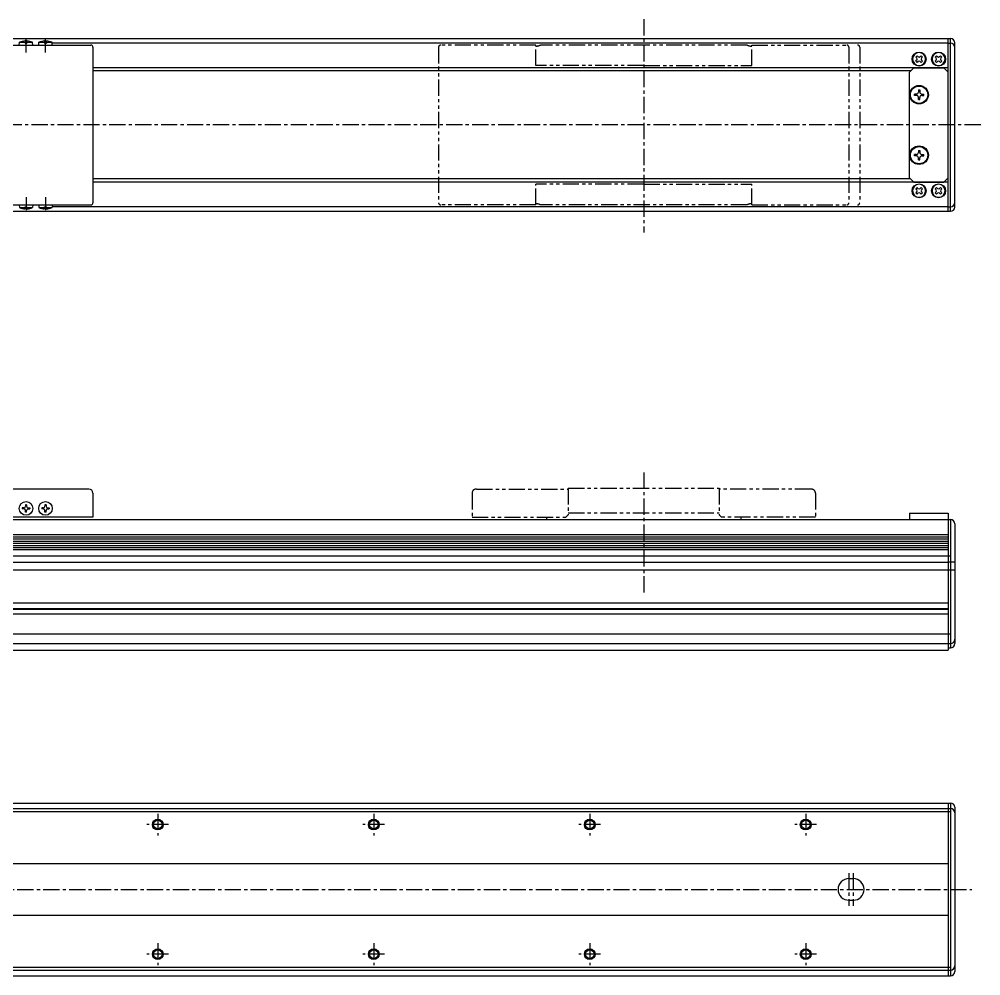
# Model space of a CAD drawing. Extents: x -805 to 122, y -168 to 306.
# Drawn here: x -323.1 to 122.1, y -137.2 to 305.8 of the extents above; entities that cross this region are included whole.
import ezdxf

# ---------------------------------------------------------------- set-up
doc = ezdxf.new("R2010")
doc.units = 0
for name, pattern in [('CENTER', [12, 7.5, -1.5, 1.5, -1.5]), ('CONTINOUS', [0]), ('PHANTOM', [15, 7.5, -1.5, 1.5, -1.5, 1.5, -1.5])]:
    doc.linetypes.add(name, pattern=pattern)
doc.layers.get('0').update_dxf_attribs({"linetype": 'CONTINUOUS'})
doc.layers.add('CENTER', color=1, linetype='CENTER')

msp = doc.modelspace()

# ---------------------------------------------------------------- linework, layer by layer
at = {"color": 7, "linetype": 'CONTINOUS'}
for p, q in [((-626.95, 296.81), (108.05, 296.81)), ((-323.1, 293.81), (-322.99, 295.11)), ((-322.99, 295.11), (-320.35, 295.11)), ((-320.35, 295.7), (-320.35, 294.71)), ((-320.35, 294.71), (-319.55, 294.71)), ((-319.55, 295.7), (-319.55, 294.71)), ((-319.55, 295.11), (-316.91, 295.11)), ((-316.8, 293.81), (-316.91, 295.11)), ((-314.1, 293.81), (-313.99, 295.11)), ((-313.99, 295.11), (-311.35, 295.11)), ((-311.35, 295.7), (-311.35, 294.71)), ((-311.35, 294.71), (-310.55, 294.71)), ((-310.55, 295.7), (-310.55, 294.71)), ((-310.55, 295.11), (-307.91, 295.11)), ((-307.8, 293.81), (-307.91, 295.11)), ((107.05, 294.73), (-307.8, 294.73)), ((107.05, 216.81), (107.05, 296.81)), ((107.05, 294.73), (108.05, 294.73)), ((108.05, 216.81), (108.05, 296.81)), ((110.05, 218.81), (110.05, 294.81)), ((-333.95, 293.81), (-289.95, 293.81)), ((-288.95, 292.81), (-288.95, 220.81)), ((92.01, 288.24), (92.61, 288.84)), ((92.42, 287.83), (92.01, 288.24)), ((92.01, 286.37), (92.42, 286.78)), ((92.61, 285.77), (92.01, 286.37)), ((92.61, 288.84), (93.03, 288.43)), ((93.03, 286.18), (92.61, 285.77)), ((94.07, 288.43), (94.49, 288.84)), ((94.49, 285.77), (94.07, 286.18)), ((94.49, 288.84), (95.09, 288.24)), ((95.09, 286.37), (94.49, 285.77)), ((95.09, 288.24), (94.68, 287.83)), ((94.68, 286.78), (95.09, 286.37)), ((101.01, 288.24), (101.61, 288.84)), ((101.42, 287.83), (101.01, 288.24)), ((101.01, 286.37), (101.42, 286.78)), ((101.61, 285.77), (101.01, 286.37)), ((101.61, 288.84), (102.03, 288.43)), ((102.03, 286.18), (101.61, 285.77)), ((103.07, 288.43), (103.49, 288.84)), ((103.49, 285.77), (103.07, 286.18)), ((103.49, 288.84), (104.09, 288.24)), ((104.09, 286.37), (103.49, 285.77)), ((104.09, 288.24), (103.68, 287.83)), ((103.68, 286.78), (104.09, 286.37)), ((107.05, 283.31), (-288.95, 283.31)), ((89.55, 281.81), (-288.95, 281.81)), ((89.05, 281.31), (91.05, 283.31)), ((89.05, 232.31), (89.05, 281.31)), ((91.05, 283.31), (105.05, 283.31)), ((107.05, 281.31), (105.05, 283.31)), ((107.05, 232.31), (107.05, 281.31)), ((93.24, 273.01), (93.24, 272.06)), ((93.24, 273.01), (93.86, 273.01)), ((93.86, 273.01), (93.86, 272.06)), ((91.35, 270.49), (91.35, 271.12)), ((92.3, 271.12), (91.35, 271.12)), ((92.3, 270.49), (91.35, 270.49)), ((93.24, 268.61), (93.24, 269.55)), ((93.24, 268.61), (93.86, 268.61)), ((93.86, 268.61), (93.86, 269.55)), ((94.8, 271.12), (95.75, 271.12)), ((94.8, 270.49), (95.75, 270.49)), ((95.75, 270.49), (95.75, 271.12)), ((93.24, 245.01), (93.24, 244.06)), ((93.24, 245.01), (93.86, 245.01)), ((93.86, 245.01), (93.86, 244.06)), ((91.35, 242.49), (91.35, 243.12)), ((92.3, 243.12), (91.35, 243.12)), ((92.3, 242.49), (91.35, 242.49)), ((93.24, 240.61), (93.24, 241.55)), ((93.24, 240.61), (93.86, 240.61)), ((93.86, 240.61), (93.86, 241.55)), ((94.8, 243.12), (95.75, 243.12)), ((94.8, 242.49), (95.75, 242.49)), ((95.75, 242.49), (95.75, 243.12)), ((89.55, 231.81), (-288.95, 231.81)), ((91.05, 230.31), (89.05, 232.31)), ((105.05, 230.31), (107.05, 232.31)), ((107.05, 230.31), (-288.95, 230.31)), ((91.05, 230.31), (105.05, 230.31)), ((92.61, 227.84), (92.01, 227.24)), ((92.01, 227.24), (92.42, 226.83)), ((93.03, 227.43), (92.61, 227.84)), ((94.49, 227.84), (94.07, 227.43)), ((95.09, 227.24), (94.49, 227.84)), ((94.68, 226.83), (95.09, 227.24)), ((101.61, 227.84), (101.01, 227.24)), ((101.01, 227.24), (101.42, 226.83)), ((102.03, 227.43), (101.61, 227.84)), ((103.49, 227.84), (103.07, 227.43)), ((104.09, 227.24), (103.49, 227.84)), ((103.68, 226.83), (104.09, 227.24)), ((92.42, 225.78), (92.01, 225.37)), ((92.01, 225.37), (92.61, 224.77)), ((92.61, 224.77), (93.03, 225.18)), ((94.07, 225.18), (94.49, 224.77)), ((94.49, 224.77), (95.09, 225.37)), ((95.09, 225.37), (94.68, 225.78)), ((101.42, 225.78), (101.01, 225.37)), ((101.01, 225.37), (101.61, 224.77)), ((101.61, 224.77), (102.03, 225.18)), ((103.07, 225.18), (103.49, 224.77)), ((103.49, 224.77), (104.09, 225.37)), ((104.09, 225.37), (103.68, 225.78)), ((-333.95, 219.81), (-289.95, 219.81)), ((-323.1, 219.81), (-322.99, 218.51)), ((-322.99, 218.51), (-320.35, 218.51)), ((-320.35, 217.92), (-320.35, 218.91)), ((-320.35, 218.91), (-319.55, 218.91)), ((-319.55, 217.92), (-319.55, 218.91)), ((-319.55, 218.51), (-316.91, 218.51)), ((-316.8, 219.81), (-316.91, 218.51)), ((-314.1, 219.81), (-313.99, 218.51)), ((-313.99, 218.51), (-311.35, 218.51)), ((-311.35, 218.91), (-310.55, 218.91)), ((-311.35, 217.92), (-311.35, 218.91)), ((-310.55, 217.92), (-310.55, 218.91)), ((-310.55, 218.51), (-307.91, 218.51)), ((-307.8, 219.81), (-307.91, 218.51)), ((107.05, 218.88), (-307.8, 218.88)), ((107.05, 218.88), (108.05, 218.88)), ((-626.95, 216.81), (108.05, 216.81)), ((-290.95, 88.23), (-333.95, 88.23)), ((-288.95, 86.23), (-288.95, 75.23)), ((-320.2, 80.98), (-320.2, 80.23)), ((-319.7, 80.98), (-320.2, 80.98)), ((-319.7, 80.98), (-319.7, 80.23)), ((-311.2, 80.98), (-311.2, 80.23)), ((-310.7, 80.98), (-311.2, 80.98)), ((-310.7, 80.98), (-310.7, 80.23)), ((-320.95, 79.48), (-321.7, 79.48)), ((-321.7, 79.48), (-321.7, 78.98)), ((-320.95, 78.98), (-321.7, 78.98)), ((-320.2, 77.48), (-320.2, 78.23)), ((-319.7, 77.48), (-320.2, 77.48)), ((-319.7, 77.48), (-319.7, 78.23)), ((-318.95, 79.48), (-318.2, 79.48)), ((-318.95, 78.98), (-318.2, 78.98)), ((-318.2, 79.48), (-318.2, 78.98)), ((-311.95, 79.48), (-312.7, 79.48)), ((-312.7, 79.48), (-312.7, 78.98)), ((-311.95, 78.98), (-312.7, 78.98)), ((-311.2, 77.48), (-311.2, 78.23)), ((-310.7, 77.48), (-311.2, 77.48)), ((-310.7, 77.48), (-310.7, 78.23)), ((-309.95, 79.48), (-309.2, 79.48)), ((-309.95, 78.98), (-309.2, 78.98)), ((-309.2, 79.48), (-309.2, 78.98)), ((89.05, 77.03), (107.05, 77.03)), ((89.05, 77.03), (89.05, 74.13)), ((107.05, 77.03), (107.05, 74.13)), ((-626.95, 74.13), (108.05, 74.13)), ((-288.95, 75.23), (-332.95, 75.23)), ((107.05, 74.13), (107.05, 13.63)), ((108.05, 74.13), (108.05, 14.63)), ((110.05, 72.13), (110.05, 16.63)), ((-625.95, 67.11), (107.05, 67.11)), ((-625.95, 66.11), (107.05, 66.11)), ((-625.95, 65.12), (107.05, 65.12)), ((-625.95, 64.13), (107.05, 64.13)), ((-625.95, 63.14), (107.05, 63.14)), ((-625.95, 62.14), (107.05, 62.14)), ((-625.95, 61.15), (107.05, 61.15)), ((-625.95, 60.16), (107.05, 60.16)), ((-626.95, 57.24), (108.05, 57.24)), ((-625.95, 54.38), (107.05, 54.38)), ((107.05, 54.53), (110.05, 54.53)), ((-625.95, 50.88), (107.05, 50.88)), ((107.05, 50.73), (110.05, 50.73)), ((-628.95, 35.46), (107.05, 35.46)), ((-625.95, 32.93), (107.05, 32.93)), ((-625.95, 32.63), (107.05, 32.63)), ((-628.95, 30.39), (107.05, 30.39)), ((-626.95, 21.13), (108.05, 21.13)), ((-626.95, 16.63), (108.05, 16.63)), ((-625.95, 13.63), (107.05, 13.63)), ((107.05, 14.63), (108.05, 14.63)), ((-626.95, -57.16), (108.05, -57.16)), ((107.05, -57.16), (107.05, -137.16)), ((108.05, -57.16), (108.05, -137.16)), ((-626.95, -59.76), (108.05, -59.76)), ((-626.95, -61.16), (108.05, -61.16)), ((110.05, -59.16), (110.05, -135.16)), ((-625.95, -85.16), (107.05, -85.16)), ((61.05, -92.16), (63.05, -92.16)), ((61.05, -102.16), (63.05, -102.16)), ((-625.95, -109.16), (107.05, -109.16)), ((-626.95, -133.16), (108.05, -133.16)), ((-626.95, -134.56), (108.05, -134.56)), ((-626.95, -137.16), (108.05, -137.16))]:
    msp.add_line(p, q, dxfattribs=at)
at = {"color": 3, "linetype": 'PHANTOM'}
for p, q in [((-128.95, 292.81), (-128.95, 220.81)), ((-83.95, 293.81), (-127.95, 293.81)), ((-83.95, 284.31), (-83.95, 293.81)), ((13.87, 293.81), (-81.77, 293.81)), ((16.05, 293.81), (60.05, 293.81)), ((16.05, 284.31), (16.05, 293.81)), ((61.05, 292.81), (61.05, 220.81)), ((66.05, 292.81), (66.05, 220.81)), ((-33.95, 284.31), (-83.95, 284.31)), ((-33.95, 284.31), (16.05, 284.31)), ((-33.95, 229.31), (-83.95, 229.31)), ((-83.95, 219.81), (-83.95, 229.31)), ((-33.95, 229.31), (16.05, 229.31)), ((16.05, 219.81), (16.05, 229.31)), ((-83.95, 219.81), (-127.95, 219.81)), ((13.87, 219.81), (-81.77, 219.81)), ((16.05, 219.81), (60.05, 219.81)), ((-113.45, 86.23), (-113.45, 75.23)), ((-111.45, 88.23), (-68.95, 88.23)), ((-68.95, 88.63), (1.05, 88.63)), ((-68.95, 88.63), (-68.95, 76.23)), ((1.05, 88.63), (1.05, 76.23)), ((43.55, 88.23), (1.05, 88.23)), ((45.55, 86.23), (45.55, 75.23)), ((-69.95, 75.23), (-68.95, 76.23)), ((-68.95, 77.16), (1.05, 77.16)), ((2.05, 75.23), (1.05, 76.23)), ((-113.45, 75.23), (-69.95, 75.23)), ((-78.95, 75.23), (-78.95, 74.13)), ((45.55, 75.23), (2.05, 75.23)), ((11.05, 75.23), (11.05, 74.13))]:
    msp.add_line(p, q, dxfattribs=at)
at = {"color": 7, "linetype": 'CONTINOUS'}
for centre, radius in [((93.55, 287.31), 3.25), ((102.55, 287.31), 3.25), ((93.55, 270.81), 4.3), ((93.55, 270.81), 4), ((93.55, 242.81), 4.3), ((93.55, 242.81), 4), ((93.55, 226.31), 3.25), ((102.55, 226.31), 3.25), ((-319.95, 79.23), 3.15), ((-310.95, 79.23), 3.15), ((-258.95, -67.16), 2.5), ((-258.95, -67.16), 2), ((-158.95, -67.16), 2.5), ((-158.95, -67.16), 2), ((-58.95, -67.16), 2.5), ((-58.95, -67.16), 2), ((41.05, -67.16), 2.5), ((41.05, -67.16), 2), ((-258.95, -127.16), 2.5), ((-258.95, -127.16), 2), ((-158.95, -127.16), 2.5), ((-158.95, -127.16), 2), ((-58.95, -127.16), 2.5), ((-58.95, -127.16), 2), ((41.05, -127.16), 2.5), ((41.05, -127.16), 2)]:
    msp.add_circle(centre, radius, dxfattribs=at)
for centre, radius, start, end in [((-319.95, 287.72), 7.98, 92.8723, 112.3565), ((-319.95, 287.72), 7.98, 67.6435, 87.1277), ((-310.95, 287.72), 7.98, 92.8723, 112.3565), ((-310.95, 287.72), 7.98, 67.6435, 87.1277), ((108.05, 294.81), 2, 0, 90), ((108.05, 292.73), 2, 0, 90), ((-289.95, 292.81), 1, 0, 90), ((93.55, 287.31), 3, 0.0003, 0), ((102.55, 287.31), 3, 0.0003, 0), ((91.9, 287.31), 0.742, 315, 44.9999), ((93.55, 288.95), 0.742, 225, 315), ((93.55, 285.66), 0.742, 45, 134.9999), ((95.2, 287.31), 0.742, 135, 224.9999), ((100.9, 287.31), 0.742, 315, 44.9999), ((102.55, 288.95), 0.742, 225, 315), ((102.55, 285.66), 0.742, 45, 134.9999), ((104.2, 287.31), 0.742, 135, 224.9999), ((92.3, 272.06), 0.94, 270, 0), ((94.8, 272.06), 0.94, 180, 270), ((92.3, 269.55), 0.94, 0, 90.0001), ((94.8, 269.55), 0.94, 90, 180), ((92.3, 244.06), 0.94, 270, 0), ((92.3, 241.55), 0.94, 0, 90.0001), ((94.8, 244.06), 0.94, 180, 270), ((94.8, 241.55), 0.94, 90, 180), ((93.55, 226.31), 3, 0, 359.9997), ((93.55, 227.95), 0.742, 225.0001, 315), ((102.55, 226.31), 3, 0, 359.9997), ((102.55, 227.95), 0.742, 225.0001, 315), ((91.9, 226.31), 0.742, 315.0001, 45), ((93.55, 224.66), 0.742, 45, 135), ((95.2, 226.31), 0.742, 135.0001, 225), ((100.9, 226.31), 0.742, 315.0001, 45), ((102.55, 224.66), 0.742, 45, 135), ((104.2, 226.31), 0.742, 135.0001, 225), ((-319.95, 225.89), 7.98, 247.6435, 267.1277), ((-319.95, 225.89), 7.98, 272.8723, 292.3565), ((-310.95, 225.89), 7.98, 247.6435, 267.1277), ((-310.95, 225.89), 7.98, 272.8723, 292.3565), ((-289.95, 220.81), 1, 270, 0), ((108.05, 220.88), 2, 270, 0), ((108.05, 218.81), 2, 270, 0), ((-290.95, 86.23), 2, 0, 90), ((-320.95, 80.23), 0.748, 270, 0), ((-318.95, 80.23), 0.748, 180, 270), ((-311.95, 80.23), 0.748, 270, 0), ((-309.95, 80.23), 0.748, 180, 270), ((-320.95, 78.23), 0.748, 360, 90), ((-318.95, 78.23), 0.748, 89.9999, 180), ((-311.95, 78.23), 0.748, 360, 90), ((-309.95, 78.23), 0.748, 89.9999, 180), ((108.05, 72.13), 2, 0, 90), ((108.05, 18.63), 2, 270, 0), ((108.05, 16.63), 2, 270, 0), ((108.05, -59.16), 2, 0, 90), ((108.05, -61.76), 2, 0, 90), ((61.05, -97.16), 5, 90, 270), ((63.05, -97.16), 5, 270, 90), ((108.05, -132.56), 2, 270, 0), ((108.05, -135.16), 2, 270, 0)]:
    msp.add_arc(centre, radius, start, end, dxfattribs=at)
at = {"color": 3, "linetype": 'PHANTOM'}
for centre, radius, start, end in [((-127.95, 292.81), 1, 90, 180), ((-83.95, 298.31), 5, 270, 295.8419), ((16.05, 298.31), 5, 244.1581, 270), ((60.05, 292.81), 1, 0, 90), ((65.05, 292.81), 1, 0, 90), ((-127.95, 220.81), 1, 180, 270), ((-83.95, 215.31), 5, 64.1581, 90), ((16.05, 215.31), 5, 90, 115.8419), ((60.05, 220.81), 1, 270, 0), ((65.05, 220.81), 1, 270, 0), ((-111.45, 86.23), 2, 90, 180), ((43.55, 86.23), 2, 0, 90)]:
    msp.add_arc(centre, radius, start, end, dxfattribs=at)
at = {"layer": 'CENTER', "color": 1, "linetype": 'CENTER'}
for p, q in [((-33.95, 305.76), (-33.95, 206.99)), ((-319.95, 290.31), (-319.95, 296.31)), ((-310.95, 290.31), (-310.95, 296.31)), ((122.1, 256.81), (-663.47, 256.81)), ((-319.95, 223.31), (-319.95, 217.31)), ((-310.95, 223.31), (-310.95, 217.31)), ((-33.95, 95.83), (-33.95, 39.25)), ((-258.95, -62.12), (-258.95, -72.2)), ((-158.95, -62.12), (-158.95, -72.2)), ((-58.95, -62.12), (-58.95, -72.2)), ((41.05, -62.12), (41.05, -72.2)), ((-253.91, -67.16), (-263.99, -67.16)), ((-153.91, -67.16), (-163.99, -67.16)), ((-53.91, -67.16), (-63.99, -67.16)), ((46.09, -67.16), (36.01, -67.16)), ((61.05, -89.62), (61.05, -104.7)), ((63.05, -89.62), (63.05, -104.7)), ((-671.98, -97.16), (117.98, -97.16)), ((-258.95, -122.12), (-258.95, -132.2)), ((-158.95, -122.12), (-158.95, -132.2)), ((-58.95, -122.12), (-58.95, -132.2)), ((41.05, -122.12), (41.05, -132.2)), ((-253.91, -127.16), (-263.99, -127.16)), ((-153.91, -127.16), (-163.99, -127.16)), ((-53.91, -127.16), (-63.99, -127.16)), ((46.09, -127.16), (36.01, -127.16))]:
    msp.add_line(p, q, dxfattribs=at)

doc.saveas('drawing.dxf')
